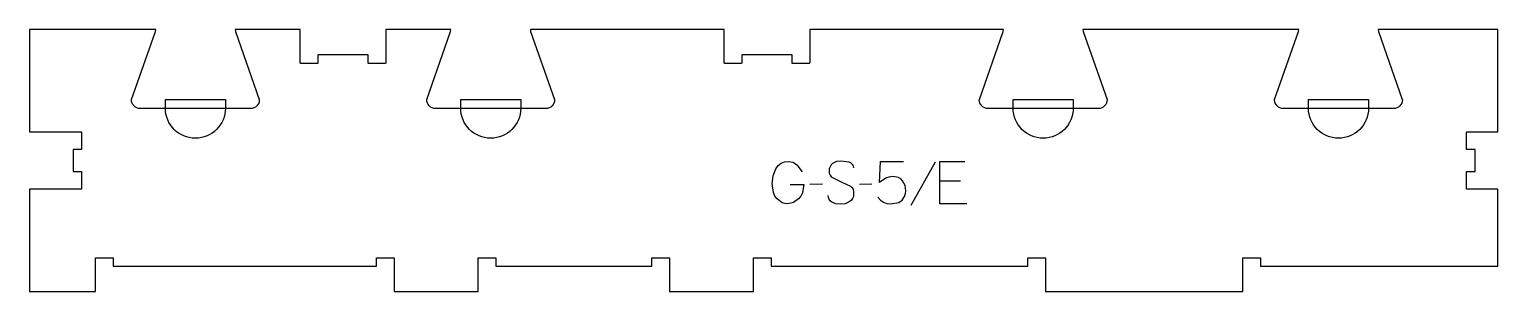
# Model space of a CAD drawing. Header units: millimetres. Extents: x -524 to 516, y -92 to 93.
import ezdxf

# ---------------------------------------------------------------- set-up
doc = ezdxf.new("R2010")
doc.units = ezdxf.units.MM
for name, color, linetype, true_color in [('1_ANYTOOL_1MMDEEP_LABELS_S', 2, 'Continuous', 0xffff00), ('4_ANYTOOL_CUTTHROUGH_OUTSI', 5, 'Continuous', 0x0000ff), ('5_ANYTOOL_HALF_MILL_9MM_IN', 3, 'Continuous', 0x00ff00)]:
    doc.layers.add(name, color=color, linetype=linetype, true_color=true_color)

msp = doc.modelspace()

# ---------------------------------------------------------------- linework, layer by layer
at = {"layer": '1_ANYTOOL_1MMDEEP_LABELS_S'}
for p, q in [((117.4, -0.5), (100.2, -31.2)), ((37.7, -16.1), (28.9, -16.2)), ((72.7, -16.1), (63.9, -16.2)), ((135.5, -13.9), (120.8, -13.9))]:
    msp.add_line(p, q, dxfattribs=at)
for points in [[(14.8, -16.2), (24.6, -16.2), (23.5, -22.2), (22.4, -24.5), (20.8, -26.5), (17.2, -29.1), (13.2, -30), (11.1, -29.8), (9.2, -29.2), (5.6, -26.5), (4.1, -24.5), (3, -22), (2.1, -15.5), (2.8, -10.2), (4.8, -5.1), (6.4, -2.8), (8.4, -1.3), (10.9, -0.3), (13.8, 0), (17.1, -0.6), (19.7, -2.3), (23.4, -7.4)], [(59.9, -4.6), (59.7, -3.2), (59.1, -2.1), (58.1, -1.2), (56.6, -0.6), (50.5, 0.3), (47.6, -0.1), (44.9, -1.5), (43.8, -2.5), (43.1, -3.7), (42.6, -5.1), (42.4, -6.7), (42.6, -8.3), (43.1, -9.7), (44, -10.8), (51.4, -14.6), (57.5, -17.5), (58.6, -18.5), (59.4, -19.7), (59.8, -21.2), (59.6, -24.7), (58.9, -26.2), (58, -27.5), (56.7, -28.5), (53.7, -29.9), (50.5, -30.3), (47.3, -30), (44.4, -28.8), (43.2, -27.9), (42.4, -26.8), (41.9, -25.6), (41.7, -24.1)], [(77, -25.2), (78.8, -27.3), (80.9, -28.8), (83.3, -29.7), (86, -30), (91.8, -29), (94.1, -27.4), (95.9, -24.7), (96.6, -22.7), (96.8, -20.8), (96.2, -16.9), (94.4, -13.6), (93.1, -12.4), (91.5, -11.4), (87.5, -10.7), (84.8, -11), (82.5, -11.9), (78.2, -15), (78.9, 0), (95.1, 0)], [(139.8, -30), (120.8, -30), (120.8, 0), (138.6, 0)]]:
    msp.add_lwpolyline(points, dxfattribs=at)
at = {"layer": '4_ANYTOOL_CUTTHROUGH_OUTSI'}
msp.add_lwpolyline([(431, 93.4), (431.2, 92), (448.1, 43.8), (448.2, 43.7, -0.414214), (441.9, 37.4), (363.9, 37.4, -0.414214), (357.7, 43.7), (357.7, 43.8), (374.6, 92), (374.8, 93.4), (222.1, 93.4), (222.3, 92), (239.2, 43.8), (239.2, 43.7, -0.414214), (233, 37.4), (155, 37.4, -0.414214), (148.7, 43.7), (148.8, 43.8), (165.7, 92), (165.9, 93.4), (28.7, 93.4), (28.7, 69.7, -0.414214), (28.4, 69.4), (16.4, 69.4, -0.414214), (16.2, 69.7), (16.2, 75.4), (-19.3, 75.4), (-19.3, 69.7, -0.414214), (-19.6, 69.4), (-31.6, 69.4, -0.414214), (-31.8, 69.7), (-31.8, 93.4), (-169, 93.4), (-168.8, 92), (-151.9, 43.8), (-151.8, 43.7, -0.414214), (-158.1, 37.4), (-236.1, 37.4, -0.414214), (-242.3, 43.7), (-242.3, 43.8), (-225.4, 92), (-225.2, 93.4), (-271.3, 93.4), (-271.3, 69.7, -0.414214), (-271.6, 69.4), (-283.6, 69.4, -0.414214), (-283.8, 69.7), (-283.8, 75.4), (-319.3, 75.4), (-319.3, 69.7, -0.414214), (-319.6, 69.4), (-331.6, 69.4, -0.414214), (-331.8, 69.7), (-331.8, 93.4), (-377.9, 93.4), (-377.7, 92), (-360.8, 43.8), (-360.8, 43.7, -0.414214), (-367, 37.4), (-445, 37.4, -0.414214), (-451.3, 43.7), (-451.2, 43.8), (-434.3, 92), (-434.1, 93.4), (-523.5, 93.4), (-523.5, 20.9), (-486.9, 20.9, -0.414366), (-486.6, 20.7), (-486.6, 8.7, -0.414061), (-486.9, 8.4), (-492.6, 8.4), (-492.6, -7.1), (-486.9, -7.1, -0.414061), (-486.6, -7.3), (-486.6, -19.3, -0.414366), (-486.9, -19.6), (-523.5, -19.6), (-523.5, -92.1), (-476.7, -92.1), (-476.7, -68.3, -0.414214), (-476.5, -68.1), (-464.5, -68.1, -0.414214), (-464.2, -68.3), (-464.2, -74.1), (-277.9, -74.1), (-277.9, -68.3, -0.414214), (-277.7, -68.1), (-265.7, -68.1, -0.414214), (-265.4, -68.3), (-265.4, -92.1), (-205.9, -92.1), (-205.9, -68.3, -0.414214), (-205.7, -68.1), (-193.7, -68.1, -0.414214), (-193.4, -68.3), (-193.4, -74.1), (-83, -74.1), (-83, -68.3, -0.414214), (-82.7, -68.1), (-70.7, -68.1, -0.414214), (-70.5, -68.3), (-70.5, -92.1), (-11, -92.1), (-11, -68.3, -0.414214), (-10.7, -68.1), (1.3, -68.1, -0.414214), (1.5, -68.3), (1.5, -74.1), (183.2, -74.1), (183.2, -68.3, -0.414214), (183.5, -68.1), (195.5, -68.1, -0.414214), (195.7, -68.3), (195.7, -92.1), (335.3, -92.1), (335.3, -68.3, -0.414214), (335.5, -68.1), (347.5, -68.1, -0.414214), (347.8, -68.3), (347.8, -74.1), (515.6, -74.1), (515.6, -19.6), (496.8, -19.6), (493.8, -19.6, -0.414214), (493.6, -19.3), (493.6, -7.3, -0.414214), (493.8, -7.1), (499.6, -7.1), (499.6, 8.4), (493.8, 8.4, -0.414214), (493.6, 8.7), (493.6, 20.7, -0.414214), (493.8, 20.9), (496.8, 20.9), (515.6, 20.9), (515.6, 93.4)], format="xyb", close=True, dxfattribs=at)
at = {"layer": '5_ANYTOOL_HALF_MILL_9MM_IN'}
for points in [[(-384.8, 37.7, -1), (-427.3, 37.7), (-427.3, 43.9), (-384.8, 43.9)], [(-175.8, 37.7, -1), (-218.3, 37.7), (-218.3, 43.9), (-175.8, 43.9)], [(215.2, 37.7, -1), (172.7, 37.7), (172.7, 43.9), (215.2, 43.9)], [(424.2, 37.7, -1), (381.7, 37.7), (381.7, 43.9), (424.2, 43.9)]]:
    msp.add_lwpolyline(points, format="xyb", close=True, dxfattribs=at)

doc.saveas('drawing.dxf')
